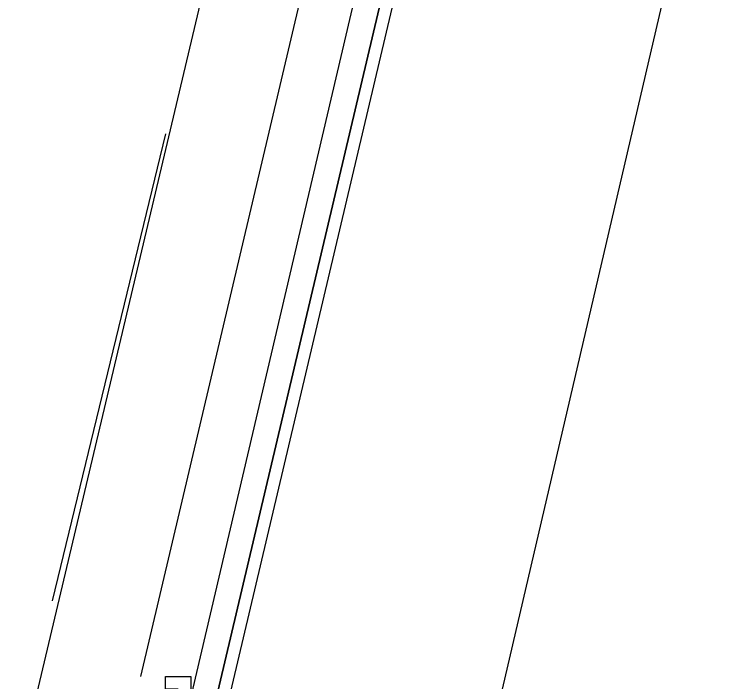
# Model space of a CAD drawing. Header units: feet. Extents: x -84 to 198, y -22 to 181.
# Drawn here: x 123.453 to 124.207, y 112.438 to 113.144 of the extents above; entities that cross this region are included whole.
import ezdxf

# ---------------------------------------------------------------- set-up
doc = ezdxf.new("R2010")
doc.units = ezdxf.units.FT
doc.layers.add('A-LINEA', color=7, linetype='CONTINUOUS')

msp = doc.modelspace()

# ---------------------------------------------------------------- linework, layer by layer
at = {"layer": 'A-LINEA'}
for p, q in [((123.4533, 112.3244), (125.16, 119.5378)), ((123.9733, 114.0844), (123.5867, 112.4444)), ((123.6133, 113.0178), (123.4933, 112.5244))]:
    msp.add_line(p, q, dxfattribs=at)
for points in [[(123.92, 112.2178), (124.3333, 113.9911), (124.72, 115.6178)], [(124.0667, 114.0578), (123.6667, 112.3644), (123.6533, 112.3644), (124.0533, 114.0578), (123.6533, 112.3644), (123.64, 112.3644), (123.6267, 112.3644), (124.0267, 114.0711)], [(123.6667, 112.3511), (123.6267, 112.3644), (123.6133, 112.3911), (123.6267, 112.4044), (123.6133, 112.4044), (123.6267, 112.4044), (123.6267, 112.4178), (123.6267, 112.4311), (123.6133, 112.4311), (123.6133, 112.4444), (123.64, 112.4444), (123.64, 112.4311)]]:
    msp.add_lwpolyline(points, dxfattribs=at)

doc.saveas('drawing.dxf')
